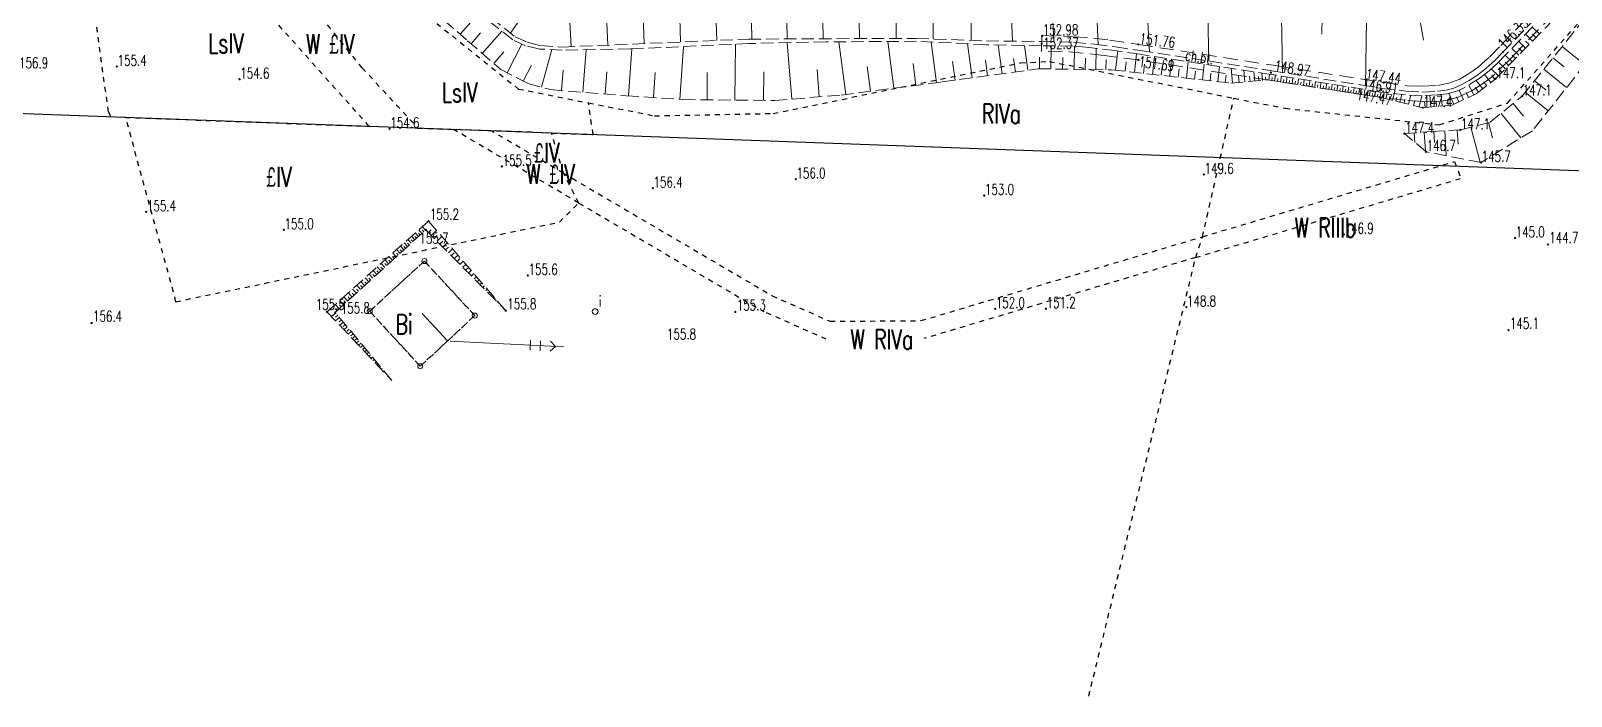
# Model space of a CAD drawing. Header units: metres. Extents: x 7583802 to 7586368, y 5958992 to 5960558.
# Drawn here: x 7585785 to 7585999.7, y 5959002.2 to 5959095 of the extents above; entities that cross this region are included whole.
import ezdxf
from ezdxf.enums import TextEntityAlignment as Align

# ---------------------------------------------------------------- set-up
doc = ezdxf.new("R2010")
doc.units = ezdxf.units.M
for name, pattern in [('1', [0]), ('2', [3, 2, -1]), ('3_1', [0]), ('3_BUBZ02', [2.45, 1.75, -0.7]), ('3_BUBZ02G', [2.45, 1.75, -0.7]), ('3_KTCR02', [3, 2, -1]), ('4_14', [1, -1]), ('4_SUPE_01', [0]), ('4_SUSM03_02', [0]), ('GUZ', [1.4, 0.7, -0.7])]:
    doc.linetypes.add(name, pattern=pattern)
doc.layers.get('0').update_dxf_attribs({"color": 250, "linetype": 'CONTINUOUS', "lineweight": 100})
for name, color, linetype, lineweight in [('BUBZ_L_1', 7, '3_BUBZ02', 18), ('DZIALKI-G_L_0', 7, '1', 25), ('KONTURY_L_0', 114, '2', 25), ('KONTURY_NR_T_0', 114, 'CONTINUOUS', 25), ('KTCR_E_T_1', 7, 'CONTINUOUS', 15), ('KTCR_L_1', 7, '3_KTCR02', 18), ('RTPW_T_0', 7, 'CONTINUOUS', 15), ('RTPW_T_1', 7, 'CONTINUOUS', 15), ('SUPE_L_0', 1, '4_SUPE_01', 18), ('SUSM_L_5', 7, 'CONTINUOUS', 18), ('SUUI_E_T_0', 7, 'CONTINUOUS', 15), ('SUUI_T_2', 7, 'CONTINUOUS', 13)]:
    doc.layers.add(name, color=color, linetype=linetype, lineweight=lineweight)
doc.styles.get("Standard").update_dxf_attribs({"font": 'Simplex.SHX', "width": 0.75})

# ---------------------------------------------------------------- blocks, each defined once
blk = doc.blocks.new('3_RTPW01')
at = {"linetype": 'CONTINUOUS'}
blk.add_circle((0, 0), 0.09, dxfattribs=at)
blk = doc.blocks.new('3_RTPW02')
at = {"linetype": 'CONTINUOUS'}
blk.add_circle((0, 0), 0.09, dxfattribs=at)
blk = doc.blocks.new('4_SUUS22_01')
at = {"linetype": 'CONTINUOUS'}
blk.add_circle((0, 0), 0.4, dxfattribs=at)

msp = doc.modelspace()

# ---------------------------------------------------------------- linework, layer by layer
at = {"layer": 'BUBZ_L_1', "linetype": '3_BUBZ02'}
for p, q in [((7585990.15, 5959091.99), (7586003.35, 5959105.74)), ((7585999.43, 5959100.89), (7585990.57, 5959091.64)), ((7585852.2, 5959093.72), (7585846.86, 5959097.9)), ((7585847.2, 5959098.39), (7585852.52, 5959094.13)), ((7585853.97, 5959092.88), (7585852.2, 5959093.72)), ((7585852.52, 5959094.13), (7585854.24, 5959093.36)), ((7585855.97, 5959092.42), (7585853.97, 5959092.88)), ((7585854.24, 5959093.36), (7585856.04, 5959092.91)), ((7585856.04, 5959092.91), (7585859.09, 5959092.7)), ((7585859.09, 5959092.7), (7585885.06, 5959093.81)), ((7585885.1, 5959093.19), (7585868.62, 5959092.43)), ((7585885.06, 5959093.81), (7585908.44, 5959093.91)), ((7585895.87, 5959093.43), (7585885.1, 5959093.19)), ((7585908.46, 5959093.5), (7585895.87, 5959093.43)), ((7585908.44, 5959093.91), (7585918.19, 5959093.56)), ((7585918.16, 5959093.03), (7585908.46, 5959093.5)), ((7585925.88, 5959092.89), (7585918.16, 5959093.03)), ((7585918.19, 5959093.56), (7585925.92, 5959093.47)), ((7585930.28, 5959092.84), (7585925.88, 5959092.89)), ((7585925.92, 5959093.47), (7585930.32, 5959093.36)), ((7585932.45, 5959092.65), (7585930.28, 5959092.84)), ((7585930.32, 5959093.36), (7585933.27, 5959093.09)), ((7585936.1, 5959092.21), (7585932.45, 5959092.65)), ((7585933.27, 5959093.09), (7585936.18, 5959092.73)), ((7585936.18, 5959092.73), (7585939.64, 5959092.2)), ((7585859.09, 5959092.28), (7585855.97, 5959092.42)), ((7585868.62, 5959092.43), (7585859.09, 5959092.28)), ((7585939.58, 5959091.69), (7585936.1, 5959092.21)), ((7585957.84, 5959088.89), (7585939.58, 5959091.69)), ((7585939.64, 5959092.2), (7585957.96, 5959089.4)), ((7585987.84, 5959089.74), (7585989.02, 5959090.83)), ((7585989.02, 5959090.83), (7585990.15, 5959091.99)), ((7585990.57, 5959091.64), (7585989.35, 5959090.42)), ((7586003.23, 5959092.34), (7585994.28, 5959081.04)), ((7585973.16, 5959086.42), (7585957.84, 5959088.89)), ((7585957.96, 5959089.4), (7585973.29, 5959086.94)), ((7585986.99, 5959088.39), (7585984.56, 5959086.93)), ((7585985.48, 5959088.03), (7585986.69, 5959088.82)), ((7585986.69, 5959088.82), (7585987.84, 5959089.74)), ((7585988.23, 5959089.38), (7585986.99, 5959088.39)), ((7585989.35, 5959090.42), (7585988.23, 5959089.38)), ((7585976.6, 5959086.03), (7585973.16, 5959086.42)), ((7585973.29, 5959086.94), (7585976.68, 5959086.56)), ((7585976.68, 5959086.56), (7585978.91, 5959086.41)), ((7585978.91, 5959086.41), (7585981.06, 5959086.54)), ((7585981.06, 5959086.54), (7585982.25, 5959086.71)), ((7585982.25, 5959086.71), (7585983.34, 5959086.99)), ((7585983.58, 5959086.49), (7585982.36, 5959086.18)), ((7585983.34, 5959086.99), (7585984.36, 5959087.44)), ((7585984.56, 5959086.93), (7585983.58, 5959086.49)), ((7585984.36, 5959087.44), (7585985.48, 5959088.03)), ((7585978.9, 5959085.92), (7585976.6, 5959086.03)), ((7585981.06, 5959086.02), (7585978.9, 5959085.92)), ((7585982.36, 5959086.18), (7585981.06, 5959086.02)), ((7585979.45, 5959078.11), (7585976.44, 5959080.63)), ((7585994.28, 5959081.04), (7585987.11, 5959076.61)), ((7585987.11, 5959076.61), (7585979.45, 5959078.11)), ((7585840.45, 5959068.44), (7585826.31, 5959055.79)), ((7585851.23, 5959055.95), (7585840.45, 5959068.44)), ((7585826.31, 5959055.79), (7585835.35, 5959046.22))]:
    msp.add_line(p, q, dxfattribs=at)
at = {"layer": 'BUBZ_L_1', "linetype": '3_1'}
for p, q in [((7585855.02, 5959099.26), (7585851.89, 5959094.64)), ((7585910.72, 5959099.09), (7585910.76, 5959093.83)), ((7585916.04, 5959099.13), (7585916.08, 5959093.64)), ((7585921.58, 5959099.19), (7585921.84, 5959093.52)), ((7585927.33, 5959099.45), (7585927.61, 5959093.43)), ((7585933.47, 5959099.73), (7585933.78, 5959093.03)), ((7585940.49, 5959100.09), (7585940.93, 5959092)), ((7585949, 5959100.55), (7585949.19, 5959090.74)), ((7585959.23, 5959100.74), (7585959.45, 5959089.16)), ((7585965.02, 5959100.68), (7585964.92, 5959094.49)), ((7585971.21, 5959100.59), (7585971.03, 5959087.3)), ((7585977.83, 5959100.82), (7585979.08, 5959093.66)), ((7585844.86, 5959094.48), (7585847.45, 5959097.44)), ((7585860.07, 5959097.87), (7585860.32, 5959092.75)), ((7585865.19, 5959098.12), (7585865.44, 5959092.97)), ((7585870.34, 5959098.29), (7585870.49, 5959093.19)), ((7585875.43, 5959098.45), (7585875.58, 5959093.41)), ((7585880.46, 5959098.61), (7585880.62, 5959093.62)), ((7585885.43, 5959098.72), (7585885.52, 5959093.81)), ((7585890.36, 5959098.81), (7585890.45, 5959093.83)), ((7585895.35, 5959098.91), (7585895.45, 5959093.85)), ((7585900.42, 5959099), (7585900.52, 5959093.88)), ((7585905.56, 5959099.05), (7585905.6, 5959093.9)), ((7585847.94, 5959091.8), (7585850.65, 5959094.93)), ((7585995.24, 5959094.52), (7585994.25, 5959095.48)), ((7585846.38, 5959093.16), (7585847.7, 5959094.68)), ((7585851.4, 5959089.12), (7585853.47, 5959093.12)), ((7585875.48, 5959085.41), (7585875.98, 5959092.77)), ((7585883.16, 5959085.31), (7585883.24, 5959093.1)), ((7585891.08, 5959085.45), (7585890.45, 5959093.31)), ((7585898.59, 5959086.08), (7585897.64, 5959093.44)), ((7585905.31, 5959086.96), (7585904.47, 5959093.48)), ((7585911.22, 5959087.73), (7585910.48, 5959093.4)), ((7585916.19, 5959088.41), (7585915.54, 5959093.16)), ((7585920.37, 5959088.98), (7585919.82, 5959093)), ((7585923.97, 5959089.48), (7585923.49, 5959092.93)), ((7585927.18, 5959089.65), (7585927.23, 5959092.87)), ((7585930.41, 5959089.6), (7585930.45, 5959092.82)), ((7585993.33, 5959092.55), (7585992.35, 5959093.5)), ((7585994.28, 5959093.53), (7585993.3, 5959094.49)), ((7585993.8, 5959093.04), (7585993.31, 5959093.52)), ((7585994.76, 5959094.03), (7585994.27, 5959094.51)), ((7585998.41, 5959092.78), (7586001.56, 5959090.24)), ((7585849.56, 5959090.4), (7585850.97, 5959092.02)), ((7585856.19, 5959087.1), (7585857.62, 5959092.35)), ((7585861.94, 5959086.4), (7585862.42, 5959092.33)), ((7585868.33, 5959085.89), (7585868.77, 5959092.44)), ((7585913.82, 5959088.08), (7585913.46, 5959090.68)), ((7585918.36, 5959088.71), (7585918.07, 5959090.88)), ((7585922.24, 5959089.24), (7585921.98, 5959091.1)), ((7585925.57, 5959089.67), (7585925.59, 5959091.28)), ((7585928.8, 5959089.62), (7585928.82, 5959091.24)), ((7585931.96, 5959089.58), (7585931.98, 5959091.13)), ((7585933.45, 5959089.56), (7585933.49, 5959092.53)), ((7585934.85, 5959089.54), (7585934.87, 5959090.95)), ((7585936.2, 5959089.47), (7585936.5, 5959092.15)), ((7585937.52, 5959089.32), (7585937.66, 5959090.64)), ((7585938.81, 5959089.17), (7585939.1, 5959091.76)), ((7585941.32, 5959088.89), (7585941.6, 5959091.38)), ((7585943.74, 5959088.62), (7585944, 5959091.01)), ((7585946.06, 5959088.36), (7585946.31, 5959090.66)), ((7585990.51, 5959089.66), (7585989.54, 5959090.61)), ((7585991.44, 5959090.62), (7585990.49, 5959091.56)), ((7585990.98, 5959090.14), (7585990.49, 5959090.61)), ((7585992.38, 5959091.58), (7585991.42, 5959092.52)), ((7585991.91, 5959091.1), (7585991.43, 5959091.57)), ((7585992.85, 5959092.07), (7585992.37, 5959092.54)), ((7585997.13, 5959091.19), (7585998.72, 5959089.92)), ((7585853.63, 5959087.96), (7585854.79, 5959090.19)), ((7585858.97, 5959086.64), (7585859.2, 5959089.46)), ((7585865.06, 5959086.15), (7585865.31, 5959089.26)), ((7585871.8, 5959085.66), (7585872.03, 5959089.13)), ((7585879.27, 5959085.35), (7585879.3, 5959089.14)), ((7585887.15, 5959085.27), (7585887.18, 5959089.26)), ((7585894.9, 5959085.76), (7585894.59, 5959089.58)), ((7585902.05, 5959086.54), (7585901.6, 5959090)), ((7585908.38, 5959087.36), (7585907.98, 5959090.43)), ((7585940.08, 5959089.03), (7585940.22, 5959090.3)), ((7585942.54, 5959088.76), (7585942.68, 5959089.98)), ((7585944.91, 5959088.49), (7585945.04, 5959089.66)), ((7585947.18, 5959088.24), (7585947.31, 5959089.36)), ((7585948.28, 5959088.11), (7585948.53, 5959090.32)), ((7585949.36, 5959087.99), (7585949.48, 5959089.07)), ((7585950.42, 5959087.87), (7585950.66, 5959089.99)), ((7585951.46, 5959087.76), (7585951.58, 5959088.79)), ((7585952.48, 5959087.69), (7585952.3, 5959089.74)), ((7585953.39, 5959087.77), (7585953.32, 5959088.68)), ((7585954.21, 5959087.84), (7585954.07, 5959089.47)), ((7585954.93, 5959087.91), (7585954.87, 5959088.63)), ((7585955.58, 5959087.96), (7585955.47, 5959089.25)), ((7585956.15, 5959088.01), (7585956.1, 5959088.59)), ((7585956.67, 5959088.06), (7585956.58, 5959089.08)), ((7585957.13, 5959088.1), (7585957.09, 5959088.55)), ((7585957.54, 5959088.1), (7585957.66, 5959088.92)), ((7585957.95, 5959088.04), (7585958.01, 5959088.44)), ((7585958.35, 5959087.97), (7585958.48, 5959088.79)), ((7585959.17, 5959087.85), (7585959.29, 5959088.66)), ((7585959.97, 5959087.72), (7585960.1, 5959088.53)), ((7585960.78, 5959087.6), (7585960.9, 5959088.4)), ((7585988.48, 5959087.75), (7585987.6, 5959088.88)), ((7585989.55, 5959088.68), (7585988.54, 5959089.67)), ((7585989.05, 5959088.19), (7585988.61, 5959088.76)), ((7585990.03, 5959089.18), (7585989.54, 5959089.66)), ((7585995.85, 5959089.6), (7585999.03, 5959087.04)), ((7585958.76, 5959087.91), (7585958.82, 5959088.31)), ((7585959.57, 5959087.78), (7585959.63, 5959088.19)), ((7585960.37, 5959087.66), (7585960.44, 5959088.06)), ((7585961.18, 5959087.53), (7585961.24, 5959087.93)), ((7585961.57, 5959087.47), (7585961.7, 5959088.27)), ((7585961.97, 5959087.41), (7585962.03, 5959087.81)), ((7585962.37, 5959087.35), (7585962.49, 5959088.14)), ((7585962.76, 5959087.29), (7585962.82, 5959087.68)), ((7585963.16, 5959087.22), (7585963.28, 5959088.01)), ((7585963.55, 5959087.16), (7585963.61, 5959087.56)), ((7585963.94, 5959087.1), (7585964.06, 5959087.89)), ((7585964.33, 5959087.04), (7585964.39, 5959087.43)), ((7585964.72, 5959086.98), (7585964.84, 5959087.76)), ((7585965.11, 5959086.92), (7585965.17, 5959087.31)), ((7585965.5, 5959086.86), (7585965.62, 5959087.64)), ((7585965.89, 5959086.8), (7585965.95, 5959087.19)), ((7585966.27, 5959086.74), (7585966.39, 5959087.51)), ((7585966.66, 5959086.68), (7585966.72, 5959087.06)), ((7585967.04, 5959086.62), (7585967.16, 5959087.39)), ((7585967.42, 5959086.56), (7585967.48, 5959086.94)), ((7585967.8, 5959086.5), (7585967.92, 5959087.26)), ((7585968.18, 5959086.44), (7585968.24, 5959086.82)), ((7585968.56, 5959086.38), (7585968.68, 5959087.14)), ((7585968.94, 5959086.33), (7585969, 5959086.7)), ((7585969.32, 5959086.27), (7585969.43, 5959087.02)), ((7585969.69, 5959086.21), (7585969.75, 5959086.58)), ((7585970.07, 5959086.15), (7585970.18, 5959086.9)), ((7585970.44, 5959086.09), (7585970.5, 5959086.47)), ((7585970.81, 5959086.03), (7585970.93, 5959086.78)), ((7585971.19, 5959085.98), (7585971.24, 5959086.35)), ((7585971.56, 5959085.92), (7585971.67, 5959086.66)), ((7585971.93, 5959085.86), (7585971.98, 5959086.23)), ((7585972.3, 5959085.8), (7585972.41, 5959086.54)), ((7585973.03, 5959085.68), (7585973.21, 5959086.41)), ((7585973.84, 5959085.49), (7585974.04, 5959086.32)), ((7585974.76, 5959085.27), (7585974.99, 5959086.21)), ((7585983.33, 5959084.74), (7585982.63, 5959086.25)), ((7585984.69, 5959085.36), (7585984.07, 5959086.71)), ((7585985.37, 5959085.68), (7585985.06, 5959086.36)), ((7585986.09, 5959086.01), (7585985.43, 5959087.45)), ((7585986.76, 5959086.42), (7585986.28, 5959087.05)), ((7585987.35, 5959086.88), (7585986.44, 5959088.06)), ((7585987.91, 5959087.31), (7585987.48, 5959087.87)), ((7585993.27, 5959086.4), (7585996.48, 5959083.82)), ((7585994.56, 5959088), (7585996.16, 5959086.72)), ((7585972.66, 5959085.75), (7585972.72, 5959086.11)), ((7585973.43, 5959085.59), (7585973.52, 5959085.98)), ((7585974.29, 5959085.38), (7585974.39, 5959085.82)), ((7585975.26, 5959085.15), (7585975.38, 5959085.65)), ((7585975.8, 5959085.02), (7585976.06, 5959086.09)), ((7585976.38, 5959084.88), (7585976.51, 5959085.45)), ((7585977.01, 5959084.72), (7585977.32, 5959086)), ((7585977.71, 5959084.56), (7585977.88, 5959085.26)), ((7585978.49, 5959084.37), (7585978.86, 5959085.92)), ((7585979.31, 5959084.28), (7585979.23, 5959085.11)), ((7585980.12, 5959084.35), (7585979.98, 5959085.97)), ((7585980.91, 5959084.42), (7585980.84, 5959085.21)), ((7585981.71, 5959084.49), (7585981.57, 5959086.08)), ((7585982.52, 5959084.56), (7585982.45, 5959085.37)), ((7585984.02, 5959085.05), (7585983.7, 5959085.75)), ((7585991.61, 5959084.85), (7585993.05, 5959083.08)), ((7585988.16, 5959082.17), (7585988.71, 5959080.05)), ((7585989.9, 5959083.46), (7585992.68, 5959080.05)), ((7585977.8, 5959080.73), (7585977.9, 5959079.4)), ((7585979.17, 5959080.83), (7585979.37, 5959078.18)), ((7585980.53, 5959080.93), (7585980.63, 5959079.4)), ((7585982.07, 5959081.02), (7585982.27, 5959077.56)), ((7585983.8, 5959081.12), (7585983.92, 5959079.17)), ((7585985.71, 5959081.53), (7585986.98, 5959076.63)), ((7585839.54, 5959066.73), (7585839.09, 5959067.22)), ((7585839.79, 5959066.95), (7585839.57, 5959067.2)), ((7585840.04, 5959067.18), (7585839.59, 5959067.67)), ((7585840.44, 5959066.84), (7585840.84, 5959067.24)), ((7585840.84, 5959066.44), (7585841.56, 5959067.15)), ((7585837.01, 5959064.42), (7585836.54, 5959064.94)), ((7585837.27, 5959064.65), (7585837.03, 5959064.91)), ((7585837.53, 5959064.89), (7585837.06, 5959065.41)), ((7585837.78, 5959065.12), (7585837.55, 5959065.38)), ((7585838.04, 5959065.36), (7585837.57, 5959065.87)), ((7585838.29, 5959065.59), (7585838.06, 5959065.84)), ((7585838.55, 5959065.82), (7585838.08, 5959066.32)), ((7585838.8, 5959066.05), (7585838.57, 5959066.3)), ((7585839.05, 5959066.28), (7585838.59, 5959066.78)), ((7585839.3, 5959066.5), (7585839.07, 5959066.75)), ((7585841.24, 5959066.03), (7585841.64, 5959066.43)), ((7585841.64, 5959065.63), (7585842.3, 5959066.29)), ((7585842.04, 5959065.23), (7585842.44, 5959065.63)), ((7585842.44, 5959064.82), (7585843.05, 5959065.43)), ((7585842.84, 5959064.42), (7585843.24, 5959064.82)), ((7585834.89, 5959062.49), (7585834.4, 5959063.03)), ((7585835.16, 5959062.73), (7585834.92, 5959063)), ((7585835.43, 5959062.98), (7585834.94, 5959063.51)), ((7585835.7, 5959063.22), (7585835.45, 5959063.49)), ((7585835.96, 5959063.46), (7585835.48, 5959063.99)), ((7585836.23, 5959063.7), (7585835.99, 5959063.97)), ((7585836.49, 5959063.94), (7585836.01, 5959064.47)), ((7585836.75, 5959064.18), (7585836.51, 5959064.44)), ((7585843.23, 5959064.02), (7585843.79, 5959064.57)), ((7585843.63, 5959063.61), (7585844.04, 5959064.01)), ((7585844.03, 5959063.21), (7585844.54, 5959063.71)), ((7585844.43, 5959062.81), (7585844.84, 5959063.21)), ((7585844.83, 5959062.4), (7585845.28, 5959062.84)), ((7585832.12, 5959059.96), (7585831.61, 5959060.53)), ((7585832.41, 5959060.22), (7585832.15, 5959060.5)), ((7585832.69, 5959060.47), (7585832.18, 5959061.04)), ((7585832.97, 5959060.73), (7585832.71, 5959061.01)), ((7585833.25, 5959060.98), (7585832.74, 5959061.54)), ((7585833.53, 5959061.24), (7585833.27, 5959061.51)), ((7585833.8, 5959061.49), (7585833.3, 5959062.04)), ((7585834.08, 5959061.74), (7585833.83, 5959062.02)), ((7585834.35, 5959061.99), (7585833.85, 5959062.54)), ((7585834.62, 5959062.24), (7585834.37, 5959062.51)), ((7585845.23, 5959062), (7585845.64, 5959062.4)), ((7585845.63, 5959061.6), (7585846.02, 5959061.98)), ((7585846.03, 5959061.19), (7585846.4, 5959061.55)), ((7585846.43, 5959060.79), (7585846.77, 5959061.12)), ((7585846.83, 5959060.39), (7585847.14, 5959060.69)), ((7585829.81, 5959057.84), (7585829.27, 5959058.44)), ((7585830.1, 5959058.11), (7585829.83, 5959058.41)), ((7585830.4, 5959058.38), (7585829.86, 5959058.97)), ((7585830.69, 5959058.65), (7585830.42, 5959058.94)), ((7585830.98, 5959058.91), (7585830.45, 5959059.49)), ((7585831.27, 5959059.18), (7585831, 5959059.46)), ((7585831.55, 5959059.44), (7585831.03, 5959060.01)), ((7585831.84, 5959059.7), (7585831.58, 5959059.98)), ((7585847.23, 5959059.98), (7585847.51, 5959060.26)), ((7585847.63, 5959059.58), (7585847.88, 5959059.83)), ((7585848.03, 5959059.18), (7585848.25, 5959059.4)), ((7585848.43, 5959058.77), (7585848.63, 5959058.97)), ((7585848.83, 5959058.37), (7585849, 5959058.54)), ((7585827.71, 5959055.92), (7585827.43, 5959056.23)), ((7585828.01, 5959056.2), (7585827.45, 5959056.81)), ((7585828.31, 5959056.48), (7585828.04, 5959056.78)), ((7585828.62, 5959056.76), (7585828.06, 5959057.36)), ((7585828.92, 5959057.03), (7585828.64, 5959057.33)), ((7585829.21, 5959057.3), (7585828.67, 5959057.9)), ((7585829.51, 5959057.57), (7585829.24, 5959057.87)), ((7585849.23, 5959057.97), (7585849.37, 5959058.1)), ((7585849.63, 5959057.56), (7585849.74, 5959057.67)), ((7585850.03, 5959057.16), (7585850.11, 5959057.24)), ((7585850.43, 5959056.76), (7585850.49, 5959056.81)), ((7585850.83, 5959056.35), (7585850.86, 5959056.38)), ((7585827.53, 5959055.64), (7585826.93, 5959055.13)), ((7585827.8, 5959055.31), (7585827.48, 5959055.04)), ((7585828.07, 5959054.99), (7585827.51, 5959054.52)), ((7585828.34, 5959054.66), (7585828.01, 5959054.4)), ((7585828.61, 5959054.34), (7585828.09, 5959053.91)), ((7585828.88, 5959054.02), (7585828.55, 5959053.75)), ((7585829.14, 5959053.69), (7585828.67, 5959053.3)), ((7585829.41, 5959053.37), (7585829.09, 5959053.1)), ((7585829.68, 5959053.05), (7585829.24, 5959052.68)), ((7585829.95, 5959052.72), (7585829.63, 5959052.45)), ((7585830.22, 5959052.4), (7585829.82, 5959052.07)), ((7585830.49, 5959052.08), (7585830.16, 5959051.81)), ((7585830.76, 5959051.75), (7585830.4, 5959051.46)), ((7585831.03, 5959051.43), (7585830.7, 5959051.16)), ((7585831.29, 5959051.1), (7585830.98, 5959050.84)), ((7585831.56, 5959050.78), (7585831.27, 5959050.54)), ((7585831.83, 5959050.46), (7585831.56, 5959050.23)), ((7585832.1, 5959050.13), (7585831.85, 5959049.93)), ((7585832.37, 5959049.81), (7585832.14, 5959049.62)), ((7585832.64, 5959049.49), (7585832.43, 5959049.31)), ((7585832.91, 5959049.16), (7585832.72, 5959049.01)), ((7585833.18, 5959048.84), (7585833.01, 5959048.7)), ((7585833.44, 5959048.52), (7585833.3, 5959048.39)), ((7585833.71, 5959048.19), (7585833.59, 5959048.09)), ((7585833.98, 5959047.87), (7585833.88, 5959047.78)), ((7585834.25, 5959047.54), (7585834.17, 5959047.47)), ((7585834.52, 5959047.22), (7585834.45, 5959047.17)), ((7585834.79, 5959046.9), (7585834.74, 5959046.86)), ((7585835.06, 5959046.57), (7585835.03, 5959046.55)), ((7585835.33, 5959046.25), (7585835.32, 5959046.25))]:
    msp.add_line(p, q, dxfattribs=at)
at = {"layer": 'BUBZ_L_1', "linetype": '3_BUBZ02G'}
for p, q in [((7585992.83, 5959085.85), (7586003.18, 5959098.71)), ((7585842.6, 5959096.46), (7585845.89, 5959093.58)), ((7585989.15, 5959088.27), (7585997.24, 5959096.57)), ((7585845.89, 5959093.58), (7585850.51, 5959089.58)), ((7585850.51, 5959089.58), (7585854.29, 5959087.62)), ((7585912, 5959087.83), (7585925.38, 5959089.67)), ((7585925.38, 5959089.67), (7585935.64, 5959089.53)), ((7585935.64, 5959089.53), (7585952.23, 5959087.67)), ((7585854.29, 5959087.62), (7585857.45, 5959086.76)), ((7585857.45, 5959086.76), (7585868.01, 5959085.91)), ((7585897.94, 5959086), (7585912, 5959087.83)), ((7585952.23, 5959087.67), (7585957.4, 5959088.12)), ((7585957.4, 5959088.12), (7585972.96, 5959085.7)), ((7585986.44, 5959086.17), (7585989.15, 5959088.27)), ((7585868.01, 5959085.91), (7585875.91, 5959085.38)), ((7585875.91, 5959085.38), (7585888.7, 5959085.26)), ((7585888.7, 5959085.26), (7585897.94, 5959086)), ((7585972.96, 5959085.7), (7585978.98, 5959084.25)), ((7585978.98, 5959084.25), (7585983.03, 5959084.6)), ((7585983.03, 5959084.6), (7585986.44, 5959086.17)), ((7585988.39, 5959082.23), (7585992.83, 5959085.85)), ((7585984.23, 5959081.15), (7585988.39, 5959082.23)), ((7585976.44, 5959080.63), (7585980.19, 5959080.91)), ((7585980.19, 5959080.91), (7585984.23, 5959081.15)), ((7585827.47, 5959055.71), (7585840.07, 5959067.21)), ((7585840.07, 5959067.21), (7585851.23, 5959055.95)), ((7585835.35, 5959046.22), (7585827.47, 5959055.71))]:
    msp.add_line(p, q, dxfattribs=at)
at = {"layer": 'BUBZ_L_1', "linetype": '3_1'}
for p in [(7585976.44, 5959080.63), (7585851.23, 5959055.95)]:
    msp.add_point(p, dxfattribs=at)
at = {"layer": 'DZIALKI-G_L_0', "linetype": '1'}
msp.add_line((7586012.13, 5959075.03), (7585679.94, 5959087.24), dxfattribs=at)
at = {"layer": 'KONTURY_L_0', "linetype": 'GUZ'}
for p, q in [((7585990.8, 5959084.89), (7586013.82, 5959110.92)), ((7585795.86, 5959083.67), (7585793.32, 5959101.93)), ((7585832.18, 5959081.64), (7585817.59, 5959097.98)), ((7585831.22, 5959089.79), (7585824.7, 5959097.91)), ((7585839.42, 5959097.75), (7585852.99, 5959086.85)), ((7585888.49, 5959083.45), (7585922.96, 5959090.49)), ((7585922.96, 5959090.49), (7585926.98, 5959090.7)), ((7585926.98, 5959090.7), (7585952.67, 5959085.58)), ((7585831.22, 5959089.79), (7585838.97, 5959081.4)), ((7585852.99, 5959086.85), (7585862.76, 5959084.92)), ((7585862.76, 5959084.92), (7585871.96, 5959083.11)), ((7585863.38, 5959080.5), (7585862.76, 5959084.92)), ((7585948.31, 5959066.26), (7585952.67, 5959085.58)), ((7585952.67, 5959085.58), (7585959.8, 5959084.16)), ((7585959.8, 5959084.16), (7585981.3, 5959081.86)), ((7585981.3, 5959081.86), (7585990.8, 5959084.89)), ((7585796.18, 5959082.97), (7585795.86, 5959083.67)), ((7585798.26, 5959082.89), (7585796.18, 5959082.97)), ((7585798.26, 5959082.89), (7585832.18, 5959081.64)), ((7585805.27, 5959057.2), (7585798.26, 5959082.89)), ((7585871.96, 5959083.11), (7585888.49, 5959083.45)), ((7585838.97, 5959081.4), (7585832.18, 5959081.64)), ((7585838.97, 5959081.4), (7585843.92, 5959081.22)), ((7585861.38, 5959070.96), (7585843.92, 5959081.22)), ((7585849.2, 5959081.02), (7585843.92, 5959081.22)), ((7585857.6, 5959080.71), (7585849.2, 5959081.02)), ((7585859.27, 5959075.11), (7585849.2, 5959081.02)), ((7585859.27, 5959075.11), (7585857.6, 5959080.71)), ((7585857.6, 5959080.71), (7585863.38, 5959080.5)), ((7585948.31, 5959066.26), (7585983.43, 5959076.74)), ((7585983.43, 5959076.74), (7585984.28, 5959074.38)), ((7585859.27, 5959075.11), (7585888.33, 5959058.04)), ((7585861.38, 5959070.96), (7585859.27, 5959075.11)), ((7585947.36, 5959063.37), (7585984.28, 5959074.38)), ((7585858.69, 5959068.29), (7585861.38, 5959070.96)), ((7585861.38, 5959070.96), (7585887.18, 5959055.82)), ((7585805.27, 5959057.2), (7585858.69, 5959068.29)), ((7585909.1, 5959054.56), (7585948.31, 5959066.26)), ((7585947.36, 5959063.37), (7585948.31, 5959066.26)), ((7585832.26, 5959055.88), (7585839.88, 5959062.87)), ((7585839.88, 5959062.87), (7585846.91, 5959055.27)), ((7585947.36, 5959063.37), (7585909.47, 5959052.06)), ((7585932.45, 5959002.21), (7585947.36, 5959063.37)), ((7585888.33, 5959058.04), (7585896.4, 5959054.47)), ((7585832.26, 5959055.88), (7585839.3, 5959048.2)), ((7585846.91, 5959055.27), (7585839.3, 5959048.2)), ((7585895.88, 5959051.97), (7585887.18, 5959055.82)), ((7585896.4, 5959054.47), (7585909.1, 5959054.56))]:
    msp.add_line(p, q, dxfattribs=at)
at = {"layer": 'KTCR_L_1', "linetype": '3_KTCR02'}
for p, q in [((7585989.85, 5959092.9), (7586004.12, 5959107.76)), ((7586005.48, 5959105.97), (7585992.03, 5959091.91)), ((7585925.89, 5959092.09), (7585925.93, 5959094.33)), ((7585925.93, 5959094.33), (7585930.23, 5959094.12)), ((7585930.23, 5959094.12), (7585933.11, 5959093.96)), ((7585933.11, 5959093.96), (7585935.34, 5959093.66)), ((7585935.34, 5959093.66), (7585939.37, 5959093.07)), ((7585939.37, 5959093.07), (7585958.48, 5959090.11)), ((7585988.27, 5959091.31), (7585989.85, 5959092.9)), ((7585928.81, 5959092.11), (7585925.89, 5959092.09)), ((7585931.66, 5959091.83), (7585928.81, 5959092.11)), ((7585934.61, 5959091.54), (7585931.66, 5959091.83)), ((7585939.34, 5959090.9), (7585934.61, 5959091.54)), ((7585957.4, 5959088.12), (7585939.34, 5959090.9)), ((7585986.71, 5959089.9), (7585988.27, 5959091.31)), ((7585991.16, 5959091.01), (7585988.78, 5959088.66)), ((7585992.03, 5959091.91), (7585991.16, 5959091.01)), ((7585958.48, 5959090.11), (7585973.56, 5959087.75)), ((7585984.14, 5959088.22), (7585985.38, 5959088.98)), ((7585985.38, 5959088.98), (7585986.08, 5959089.45)), ((7585986.08, 5959089.45), (7585986.71, 5959089.9)), ((7585988.78, 5959088.66), (7585987.48, 5959087.67)), ((7585972.96, 5959085.7), (7585957.4, 5959088.12)), ((7585973.56, 5959087.75), (7585976.85, 5959087.3)), ((7585976.85, 5959087.3), (7585978.87, 5959087.24)), ((7585978.87, 5959087.24), (7585981.03, 5959087.35)), ((7585981.03, 5959087.35), (7585982.61, 5959087.65)), ((7585982.61, 5959087.65), (7585984.14, 5959088.22)), ((7585985.81, 5959086.59), (7585983.96, 5959085.72)), ((7585987.48, 5959087.67), (7585985.81, 5959086.59)), ((7585976.54, 5959085.28), (7585972.96, 5959085.7)), ((7585978.89, 5959085.09), (7585976.54, 5959085.28)), ((7585980.71, 5959085.08), (7585978.89, 5959085.09)), ((7585982.22, 5959085.25), (7585980.71, 5959085.08)), ((7585983.96, 5959085.72), (7585982.22, 5959085.25))]:
    msp.add_line(p, q, dxfattribs=at)
at = {"layer": 'SUPE_L_0', "linetype": '4_14'}
msp.add_line((7585839.59, 5959055.54), (7585843.11, 5959051.74), dxfattribs=at)
at = {"layer": 'SUPE_L_0', "linetype": '4_SUPE_01'}
for p, q in [((7585854.6, 5959050.44), (7585854.68, 5959051.84)), ((7585843.45, 5959051.72), (7585859.33, 5959050.9)), ((7585856, 5959050.37), (7585856.07, 5959051.77)), ((7585857.4, 5959050.3), (7585858.14, 5959050.96)), ((7585857.47, 5959051.7), (7585858.14, 5959050.96))]:
    msp.add_line(p, q, dxfattribs=at)
at = {"layer": 'SUSM_L_5', "linetype": '4_SUSM03_02'}
for p, q in [((7585839.11, 5959062.16), (7585839.62, 5959062.63)), ((7585840.12, 5959062.61), (7585840.59, 5959062.1)), ((7585836.92, 5959060.16), (7585837.48, 5959060.67)), ((7585838.03, 5959061.18), (7585838.59, 5959061.69)), ((7585841.11, 5959061.54), (7585841.62, 5959060.99)), ((7585842.13, 5959060.44), (7585842.64, 5959059.88)), ((7585834.7, 5959058.12), (7585835.26, 5959058.63)), ((7585835.81, 5959059.14), (7585836.37, 5959059.65)), ((7585843.16, 5959059.33), (7585843.67, 5959058.77)), ((7585832.52, 5959056.12), (7585833.03, 5959056.59)), ((7585833.59, 5959057.1), (7585834.15, 5959057.61)), ((7585844.18, 5959058.22), (7585844.7, 5959057.66)), ((7585845.21, 5959057.11), (7585845.72, 5959056.55)), ((7585832.97, 5959055.11), (7585832.5, 5959055.62)), ((7585833.96, 5959054.03), (7585833.44, 5959054.59)), ((7585845.58, 5959054.04), (7585845.03, 5959053.52)), ((7585846.65, 5959055.03), (7585846.14, 5959054.56)), ((7585846.2, 5959056.04), (7585846.67, 5959055.53)), ((7585834.99, 5959052.91), (7585834.47, 5959053.47)), ((7585836.02, 5959051.78), (7585835.5, 5959052.34)), ((7585843.36, 5959051.97), (7585842.81, 5959051.46)), ((7585844.47, 5959053.01), (7585843.92, 5959052.49)), ((7585837.05, 5959050.66), (7585836.53, 5959051.22)), ((7585838.08, 5959049.54), (7585837.56, 5959050.1)), ((7585841.14, 5959049.91), (7585840.58, 5959049.39)), ((7585842.25, 5959050.94), (7585841.69, 5959050.42)), ((7585839.06, 5959048.46), (7585838.59, 5959048.97)), ((7585840.07, 5959048.91), (7585839.56, 5959048.44))]:
    msp.add_line(p, q, dxfattribs=at)
for centre in [(7585839.88, 5959062.87), (7585839.88, 5959062.87), (7585832.26, 5959055.88), (7585832.26, 5959055.88), (7585846.91, 5959055.27), (7585846.91, 5959055.27), (7585839.3, 5959048.2), (7585839.3, 5959048.2)]:
    msp.add_circle(centre, 0.35, dxfattribs=at)

# ---------------------------------------------------------------- block references
at = {"layer": 'RTPW_T_0'}
for p in [(7585797.04, 5959089.99), (7585989.15, 5959088.27), (7585814.13, 5959088.21), (7585978.98, 5959084.25), (7585992.83, 5959085.85), (7585835.04, 5959081.3), (7585976.44, 5959080.63), (7585984.23, 5959081.15), (7585979.45, 5959078.11), (7585850.68, 5959076.06), (7585987.11, 5959076.61), (7585891.63, 5959074.28), (7585948.5, 5959074.93), (7585871.71, 5959073.02), (7585917.9, 5959072), (7585801.12, 5959069.72), (7585820.3, 5959067.21), (7585840.07, 5959067.21), (7585840.45, 5959068.44), (7585968, 5959066.58), (7585991.85, 5959066.08), (7585996.42, 5959065.18), (7585854.3, 5959060.87), (7585919.4, 5959056.21), (7585926.48, 5959056.22), (7585946.05, 5959056.44), (7585793.51, 5959054.23), (7585826.31, 5959055.79), (7585827.47, 5959055.71), (7585851.23, 5959055.95), (7585883.21, 5959055.78), (7585990.94, 5959053.24)]:
    msp.add_blockref('3_RTPW01', p, dxfattribs=at)
at = {"layer": 'RTPW_T_1'}
for p in [(7585925.89, 5959093.17), (7585925.95, 5959094.25), (7585939.37, 5959093.07), (7585939.34, 5959090.9), (7585990.15, 5959091.99), (7585957.84, 5959089.14), (7585973.2, 5959086.73), (7585973.56, 5959087.75), (7585972.96, 5959085.7)]:
    msp.add_blockref('3_RTPW02', p, dxfattribs=at)
at = {"layer": 'SUUI_T_2'}
msp.add_blockref('4_SUUS22_01', (7585863.68, 5959055.83), dxfattribs=at)

# ---------------------------------------------------------------- texts
at = {"layer": 'KONTURY_NR_T_0', "width": 0.7}
msp.add_text('LsIV', height=2.75, dxfattribs=at).set_placement((7585814.71, 5959094.61), align=Align.TOP_RIGHT)
for s, p in [('W £IV', (7585823.38, 5959094.51)), ('LsIV', (7585842.32, 5959087.76)), ('RIVa', (7585917.55, 5959084.79)), ('£IV', (7585855.23, 5959079.34)), ('£IV', (7585817.91, 5959075.98)), ('W £IV', (7585854.08, 5959076.37)), ('W RIIIb', (7585961.12, 5959068.91)), ('Bi', (7585835.84, 5959055.44)), ('W RIVa', (7585899.24, 5959053.32))]:
    msp.add_text(s, height=2.75, dxfattribs=at).set_placement(p, align=Align.TOP_LEFT)
at = {"layer": 'KTCR_E_T_1', "width": 0.7}
msp.add_text('ch.bt.', height=1.5, rotation=351.8091, dxfattribs=at).set_placement((7585947.88, 5959091.31), align=Align.MIDDLE)
at = {"layer": 'RTPW_T_0', "width": 0.7}
for s, p in [('156.9', (7585783.41, 5959089.75)), ('155.4', (7585797.14, 5959090.09)), ('154.6', (7585814.23, 5959088.31)), ('147.1', (7585989.25, 5959088.37)), ('147.1', (7585992.93, 5959085.95)), ('147.4', (7585979.08, 5959084.35)), ('154.6', (7585835.14, 5959081.4)), ('147.4', (7585976.54, 5959080.73)), ('147.1', (7585984.33, 5959081.25)), ('155.5', (7585850.78, 5959076.16)), ('146.7', (7585979.55, 5959078.21)), ('145.7', (7585987.21, 5959076.71)), ('156.0', (7585891.73, 5959074.38)), ('149.6', (7585948.6, 5959075.03)), ('156.4', (7585871.81, 5959073.12)), ('153.0', (7585918, 5959072.1)), ('155.4', (7585801.22, 5959069.82)), ('155.2', (7585840.65, 5959068.64)), ('155.0', (7585820.4, 5959067.31)), ('146.9', (7585968.1, 5959066.68)), ('145.0', (7585991.95, 5959066.18)), ('144.7', (7585996.62, 5959065.38)), ('155.7', (7585839.19, 5959065.3)), ('155.6', (7585854.4, 5959060.97)), ('155.5', (7585824.75, 5959056.07)), ('155.8', (7585828.24, 5959055.57)), ('155.8', (7585851.43, 5959056.15)), ('155.3', (7585883.41, 5959055.98)), ('152.0', (7585919.5, 5959056.31)), ('151.2', (7585926.58, 5959056.32)), ('148.8', (7585946.15, 5959056.54)), ('156.4', (7585793.71, 5959054.43)), ('145.1', (7585991.14, 5959053.44)), ('155.8', (7585873.69, 5959051.94))]:
    msp.add_text(s, height=1.5, dxfattribs=at).set_placement(p)
at = {"layer": 'RTPW_T_1', "width": 0.7}
for s, p in [('152.98', (7585926.05, 5959094.35)), ('152.37', (7585926.1, 5959092.47))]:
    msp.add_text(s, height=1.5, dxfattribs=at).set_placement(p)
for s, rotation, p in [('146.35', 44.9882, (7585990.36, 5959092.35)), ('151.76', 352.9845, (7585939.47, 5959093.17)), ('151.69', 352.9115, (7585939.35, 5959089.94)), ('148.97', 351.203, (7585958.27, 5959089.37)), ('147.44', 351.9963, (7585970.97, 5959088.2)), ('147.47', 350.3657, (7585969.68, 5959085.37)), ('146.91', 351.8971, (7585970.55, 5959086.88))]:
    msp.add_text(s, height=1.5, rotation=rotation, dxfattribs=at).set_placement(p)
at = {"layer": 'SUUI_E_T_0', "width": 0.7}
msp.add_text('i', height=1.5, dxfattribs=at).set_placement((7585864.18, 5959056.53))

doc.saveas('drawing.dxf')
